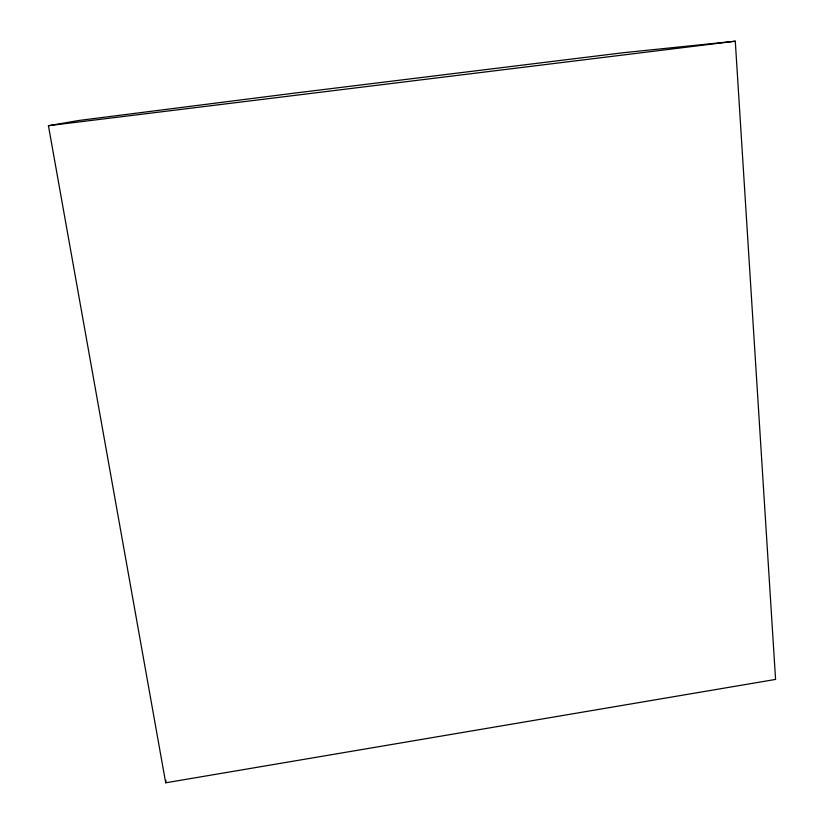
<?xml version="1.0" encoding="UTF-8"?>
<svg xmlns="http://www.w3.org/2000/svg" width="824" height="824" viewBox="0 0 824 824"><rect width="100%" height="100%" fill="white"/><g stroke="black" fill="none" stroke-linecap="round" stroke-linejoin="round"><path stroke-width="1.24" d="M165.696 782.8L48.431 125.712L78.898 120.469L293.519 93.236L622.851 52.767L735.286 41.2L775.569 679.429L165.696 782.8L165.995 780.256M48.431 125.712L735.286 41.2"/></g></svg>
